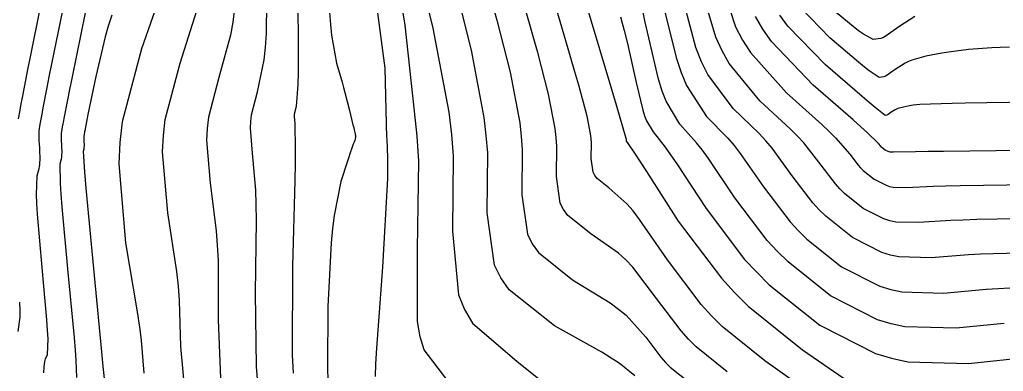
# Model space of a CAD drawing. Header units: metres. Extents: x 837476 to 838477, y 1189012 to 1191014.
# Drawn here: x 837973.4 to 838048.8, y 1189142.2 to 1189169.2 of the extents above; entities that cross this region are included whole.
import ezdxf

# ---------------------------------------------------------------- set-up
doc = ezdxf.new("R2010")
doc.units = ezdxf.units.M
doc.header["$LTSCALE"] = 0.3
doc.layers.add('COTAS 10', color=1, linetype='Continuous')
doc.layers.add('COTAS INT', color=252, linetype='Continuous')

msp = doc.modelspace()

# ---------------------------------------------------------------- linework, layer by layer
at = {"layer": 'COTAS 10'}
for points in [[(838003.661, 1189174.12), (838005.048, 1189168.524), (838006.277, 1189162.078), (838006.472, 1189160.375), (838006.602, 1189158.706), (838006.547, 1189152.974), (838007.021, 1189148.093), (838007.486, 1189146.961), (838008.095, 1189145.925), (838011.5, 1189142.974), (838014.66, 1189140.465)], [(837991.645, 1189141.322), (837991.532, 1189142.593), (837991.456, 1189148.22), (837991.531, 1189153.78), (837991.515, 1189155.01), (837991.482, 1189156.105), (837991.227, 1189158.942), (837991.067, 1189160.854), (837991.093, 1189161.366), (837991.15, 1189161.871), (837991.613, 1189163.632), (837992.133, 1189166.097), (837992.226, 1189167.045), (837992.297, 1189168.109), (837992.369, 1189172.91)], [(838051.378, 1189153.928), (838046.721, 1189153.851), (838045.68, 1189153.819), (838044.746, 1189153.783), (838042.268, 1189153.616), (838040.537, 1189153.665), (838040.074, 1189153.765), (838039.618, 1189153.902), (838038.028, 1189154.711), (838036.593, 1189155.861), (838036.234, 1189156.213), (838035.891, 1189156.58), (838034.793, 1189158.028), (838033.471, 1189159.725), (838032.988, 1189160.248), (838032.454, 1189160.795), (838030.1, 1189162.965), (838027.746, 1189165.81), (838027.212, 1189166.783), (838026.73, 1189167.836), (838025.411, 1189172.308)], [(838016.885, 1189170.093), (838018.733, 1189163.839), (838019.088, 1189162.639), (838019.374, 1189161.67), (838019.837, 1189160.093), (838019.851, 1189160.023), (838019.853, 1189160.004), (838019.854, 1189159.986), (838019.854, 1189159.924), (838019.861, 1189159.869), (838019.868, 1189159.856), (838019.876, 1189159.844), (838019.924, 1189159.806), (838020.564, 1189158.857), (838020.946, 1189158.27), (838021.417, 1189157.542), (838023.86, 1189153.743), (838027.158, 1189149.357), (838028.169, 1189148.261), (838029.222, 1189147.214), (838033.377, 1189143.86), (838036.965, 1189141.396)], [(838041.993, 1189169.426), (838040.753, 1189168.634), (838039.797, 1189167.944), (838039.575, 1189167.822), (838039.371, 1189167.73), (838038.789, 1189167.646), (838038.051, 1189168.053), (838037.749, 1189168.27), (838037.404, 1189168.533), (838035.806, 1189169.857)], [(837977.776, 1189141.739), (837977.728, 1189143.066), (837977.666, 1189143.849), (837977.584, 1189144.812), (837977.116, 1189149.793), (837976.654, 1189154.817), (837976.576, 1189155.809), (837976.52, 1189156.627), (837976.499, 1189158.136), (837976.594, 1189158.508), (837976.612, 1189158.609), (837976.626, 1189158.709), (837976.643, 1189159.062), (837976.632, 1189159.405), (837976.628, 1189159.498), (837976.623, 1189159.592), (837976.602, 1189159.925), (837976.594, 1189160.257), (837976.598, 1189160.35), (837976.605, 1189160.443), (837976.65, 1189160.78), (837976.711, 1189161.113), (837976.727, 1189161.203), (837976.743, 1189161.291), (837976.797, 1189161.604), (837977.08, 1189163.032), (837977.24, 1189163.824), (837977.435, 1189164.789), (837978.432, 1189169.706)]]:
    msp.add_lwpolyline(points, dxfattribs=at)
at = {"layer": 'COTAS INT'}
for points in [[(838027.599, 1189142.193), (838025.238, 1189144.098), (838024.64, 1189144.692), (838024.066, 1189145.315), (838022.193, 1189147.806), (838020.374, 1189150.196), (838019.834, 1189150.755), (838019.279, 1189151.269), (838017.144, 1189152.758), (838015.382, 1189154.159), (838015.063, 1189154.619), (838014.816, 1189155.11), (838014.531, 1189157.144), (838014.554, 1189159.474), (838014.5, 1189160.152), (838014.421, 1189160.845), (838013.922, 1189163.465), (838013.088, 1189166.65), (838012.799, 1189167.698), (838012.485, 1189168.818), (838011.137, 1189173.465)], [(838048.815, 1189145.879), (838045.145, 1189145.518), (838041.219, 1189145.629), (838040.168, 1189145.856), (838039.133, 1189146.168), (838035.527, 1189148.003), (838032.271, 1189150.611), (838031.456, 1189151.41), (838030.679, 1189152.242), (838028.188, 1189155.527), (838026.176, 1189158.523), (838025.701, 1189159.173), (838025.262, 1189159.746), (838023.972, 1189161.166), (838022.922, 1189162.92), (838022.633, 1189163.702), (838022.345, 1189164.613), (838021.312, 1189168.977), (838020.386, 1189173.498)], [(838026.931, 1189172.64), (838028.248, 1189168.623), (838028.777, 1189167.616), (838029.378, 1189166.655), (838032.142, 1189163.565), (838034.851, 1189161.145), (838035.417, 1189160.607), (838035.903, 1189160.125), (838036.995, 1189158.862), (838037.629, 1189158.026), (838037.826, 1189157.814), (838038.033, 1189157.611), (838038.862, 1189156.948), (838039.779, 1189156.481), (838040.043, 1189156.401), (838040.31, 1189156.344), (838041.309, 1189156.315), (838043.389, 1189156.418), (838044.338, 1189156.442), (838045.449, 1189156.465), (838050.807, 1189156.534)], [(837984.402, 1189171.762), (837982.718, 1189166.929), (837981.253, 1189161.353), (837981.071, 1189159.755), (837980.987, 1189158.133), (837981.495, 1189152.08), (837982.405, 1189146.771), (837982.575, 1189145.617), (837982.709, 1189144.602), (837982.896, 1189142.078)], [(837994.706, 1189171.571), (837994.738, 1189166.168), (837994.728, 1189165.096), (837994.71, 1189164.209), (837994.578, 1189162.533), (837994.45, 1189162.044), (837994.434, 1189161.903), (837994.426, 1189161.761), (837994.471, 1189161.229), (837994.507, 1189159.217), (837994.495, 1189158.141), (837994.472, 1189156.84), (837994.309, 1189150.267), (837994.278, 1189143.494), (837994.339, 1189142.067)], [(838006.126, 1189141.584), (838004.374, 1189143.873), (838004.087, 1189144.877), (838003.888, 1189146.041), (838003.886, 1189151.584), (838003.984, 1189158.319), (838003.848, 1189160.235), (838003.641, 1189162.172), (838002.934, 1189168.749), (838002.463, 1189171.579)], [(838020.525, 1189141.87), (838019.33, 1189142.849), (838018.722, 1189143.239), (838017.994, 1189143.682), (838014.364, 1189145.709), (838010.888, 1189148.475), (838010.257, 1189149.382), (838009.77, 1189150.352), (838009.208, 1189154.364), (838009.253, 1189158.962), (838009.148, 1189160.301), (838008.992, 1189161.667), (838008.006, 1189166.838), (838006.803, 1189171.63)], [(838033.411, 1189140.947), (838030.488, 1189143.026), (838027.23, 1189145.656), (838026.405, 1189146.476), (838025.612, 1189147.336), (838023.026, 1189150.774), (838020.895, 1189153.869), (838020.39, 1189154.512), (838019.921, 1189155.063), (838018.534, 1189156.282), (838017.629, 1189157.001), (838017.465, 1189157.238), (838017.338, 1189157.49), (838017.192, 1189158.534), (838017.204, 1189159.73), (838017.177, 1189160.078), (838017.136, 1189160.434), (838016.88, 1189161.779), (838016.231, 1189164.16), (838015.943, 1189165.169), (838015.609, 1189166.329), (838014.011, 1189171.779)], [(838022.371, 1189171.644), (838023.693, 1189166.264), (838024.082, 1189165.118), (838024.483, 1189164.122), (838026.015, 1189161.766), (838027.659, 1189160.096), (838028.13, 1189159.532), (838028.608, 1189158.924), (838030.39, 1189156.361), (838032.417, 1189153.688), (838033.049, 1189153.011), (838033.711, 1189152.361), (838036.361, 1189150.239), (838039.295, 1189148.746), (838040.137, 1189148.492), (838040.992, 1189148.307), (838044.186, 1189148.217), (838047.459, 1189148.514), (838048.363, 1189148.573), (838049.266, 1189148.622)], [(838051.949, 1189151.322), (838047.994, 1189151.236), (838047.021, 1189151.196), (838046.102, 1189151.148), (838043.227, 1189150.917), (838040.764, 1189150.986), (838040.105, 1189151.128), (838039.456, 1189151.324), (838037.195, 1189152.475), (838035.152, 1189154.111), (838034.641, 1189154.612), (838034.154, 1189155.134), (838032.591, 1189157.195), (838031.039, 1189159.324), (838030.559, 1189159.89), (838030.056, 1189160.445), (838028.057, 1189162.365), (838026.115, 1189164.966), (838025.647, 1189165.951), (838025.211, 1189167.05), (838023.891, 1189171.976)], [(837975.256, 1189142.117), (837975.264, 1189142.573), (837975.317, 1189142.975), (837975.343, 1189143.078), (837975.372, 1189143.177), (837975.518, 1189143.505), (837975.564, 1189144.714), (837975.531, 1189145.369), (837975.479, 1189146.163), (837975.124, 1189150.184), (837974.771, 1189154.257), (837974.72, 1189155.083), (837974.688, 1189155.778), (837974.739, 1189157.2), (837974.883, 1189157.759), (837974.91, 1189157.91), (837974.93, 1189158.06), (837974.956, 1189158.59), (837974.939, 1189159.105), (837974.933, 1189159.246), (837974.926, 1189159.387), (837974.894, 1189159.887), (837974.883, 1189160.386), (837974.889, 1189160.525), (837974.899, 1189160.665), (837974.967, 1189161.172), (837975.058, 1189161.672), (837975.082, 1189161.807), (837975.106, 1189161.94), (837975.188, 1189162.409), (837975.495, 1189163.972), (837975.66, 1189164.796), (837975.86, 1189165.788), (837976.872, 1189170.782)], [(838000.652, 1189141.821), (838000.689, 1189142.792), (838000.754, 1189143.989), (838001.224, 1189150.195), (838001.593, 1189157.012), (838001.593, 1189158.595), (838001.55, 1189160.046), (838001.538, 1189160.144), (838001.402, 1189165.448), (838000.695, 1189170.871)], [(837974.989, 1189170.267), (837974.165, 1189166.198), (837973.999, 1189165.369), (837973.859, 1189164.669), (837973.579, 1189163.215), (837973.469, 1189162.589), (837973.437, 1189162.411), (837973.405, 1189162.231), (837973.284, 1189161.564)], [(837986.041, 1189140.791), (837985.749, 1189144.125), (837985.65, 1189147.661), (837985.555, 1189148.748), (837985.431, 1189149.882), (837984.739, 1189154.368), (837984.347, 1189159.04), (837984.412, 1189160.292), (837984.552, 1189161.526), (837985.683, 1189165.83), (837986.979, 1189169.873)], [(837989.856, 1189170.049), (837989.724, 1189168.994), (837989.556, 1189167.985), (837988.648, 1189164.731), (837987.851, 1189161.698), (837987.753, 1189160.829), (837987.707, 1189159.947), (837987.983, 1189156.655), (837988.456, 1189152.994), (837988.535, 1189151.879), (837988.591, 1189150.721), (837988.602, 1189146.172), (837988.787, 1189141.692)], [(838009.655, 1189170.228), (838009.946, 1189169.14), (838010.964, 1189165.152), (838011.707, 1189161.256), (838011.824, 1189160.226), (838011.903, 1189159.218), (838011.87, 1189155.754), (838012.293, 1189152.731), (838012.66, 1189152.001), (838013.135, 1189151.317), (838015.754, 1189149.233), (838018.637, 1189147.475), (838019.278, 1189146.997), (838019.852, 1189146.522), (838021.359, 1189144.838), (838022.52, 1189143.294), (838022.876, 1189142.908), (838023.247, 1189142.54), (838024.709, 1189141.359)], [(838049.229, 1189167.061), (838048.524, 1189167.035), (838047.884, 1189167.007), (838046.101, 1189166.883), (838044.769, 1189166.72), (838044.412, 1189166.667), (838044.061, 1189166.611), (838042.837, 1189166.381), (838041.751, 1189166.071), (838041.486, 1189165.964), (838041.237, 1189165.849), (838040.467, 1189165.358), (838039.874, 1189164.929), (838039.736, 1189164.853), (838039.61, 1189164.796), (838039.249, 1189164.744), (838038.495, 1189165.252), (838038.122, 1189165.547), (838037.677, 1189165.91), (838035.474, 1189167.78), (838033.239, 1189170.082)], [(837980.444, 1189169.533), (837980.186, 1189168.689), (837979.945, 1189167.848), (837979.22, 1189164.829), (837978.724, 1189162.382), (837978.627, 1189161.902), (837978.547, 1189161.508), (837978.407, 1189160.798), (837978.379, 1189160.642), (837978.372, 1189160.598), (837978.364, 1189160.554), (837978.334, 1189160.388), (837978.311, 1189160.22), (837978.308, 1189160.174), (837978.306, 1189160.128), (837978.309, 1189159.963), (837978.32, 1189159.797), (837978.322, 1189159.75), (837978.324, 1189159.704), (837978.33, 1189159.533), (837978.321, 1189159.358), (837978.315, 1189159.308), (837978.306, 1189159.258), (837978.258, 1189159.073), (837978.349, 1189157.5), (837978.428, 1189156.576), (837978.53, 1189155.439), (837979.091, 1189149.565), (837979.667, 1189143.711), (837979.778, 1189142.586), (837979.869, 1189141.676)], [(837997.135, 1189169.737), (837997.202, 1189168.816), (837997.28, 1189167.994), (837997.666, 1189165.848), (837998.102, 1189164.376), (837998.213, 1189163.979), (837998.32, 1189163.587), (837998.671, 1189162.208), (837998.933, 1189161.113), (837998.985, 1189160.899), (837999.027, 1189160.724), (837999.101, 1189160.413), (837999.111, 1189160.339), (837999.113, 1189160.313), (837999.114, 1189160.284), (837999.115, 1189160.162), (837999.099, 1189160.021), (837999.09, 1189159.981), (837999.079, 1189159.94), (837999.022, 1189159.791), (837998.955, 1189159.637), (837998.921, 1189159.551), (837998.864, 1189159.394), (837998.7, 1189158.896), (837998.615, 1189158.639), (837998.514, 1189158.329), (837998.007, 1189156.777), (837997.48, 1189154.155), (837997.366, 1189153.171), (837997.265, 1189152.074), (837997.017, 1189147.181), (837996.97, 1189142.495), (837996.996, 1189141.529)], [(838019.418, 1189169.392), (838019.701, 1189168.334), (838019.955, 1189167.347), (838020.637, 1189164.362), (838021.139, 1189162.241), (838021.279, 1189161.799), (838021.42, 1189161.419), (838021.93, 1189160.567), (838022.864, 1189159.396), (838023.272, 1189158.815), (838023.744, 1189158.123), (838025.986, 1189154.694), (838028.942, 1189150.796), (838029.864, 1189149.809), (838030.83, 1189148.861), (838034.694, 1189145.767), (838038.972, 1189143.589), (838040.199, 1189143.219), (838041.446, 1189142.95), (838046.104, 1189142.819), (838050.172, 1189143.244)], [(838050.236, 1189159.14), (838044.176, 1189159.08), (838042.996, 1189159.065), (838042.033, 1189159.052), (838040.35, 1189159.015), (838040.083, 1189159.022), (838040.011, 1189159.038), (838039.941, 1189159.059), (838039.696, 1189159.184), (838039.474, 1189159.361), (838039.419, 1189159.416), (838039.366, 1189159.472), (838039.196, 1189159.696), (838038.335, 1189160.526), (838037.846, 1189160.965), (838037.248, 1189161.495), (838034.184, 1189164.164), (838031.01, 1189167.499), (838030.342, 1189168.448), (838029.767, 1189169.409)], [(838050.854, 1189162.86), (838045.833, 1189162.776), (838044.83, 1189162.755), (838043.993, 1189162.735), (838042.37, 1189162.673), (838041.852, 1189162.61), (838041.714, 1189162.589), (838041.577, 1189162.568), (838041.102, 1189162.478), (838040.68, 1189162.358), (838040.577, 1189162.316), (838040.48, 1189162.272), (838040.181, 1189162.081), (838039.951, 1189161.914), (838039.898, 1189161.885), (838039.848, 1189161.863), (838039.708, 1189161.843), (838038.94, 1189162.451), (838038.495, 1189162.825), (838037.95, 1189163.288), (838035.141, 1189165.702), (838032.24, 1189168.691), (838031.636, 1189169.515)], [(837973.373, 1189147.513), (837973.397, 1189146.889), (837973.401, 1189146.363), (837973.26, 1189145.271)]]:
    msp.add_lwpolyline(points, dxfattribs=at)

doc.saveas('drawing.dxf')
